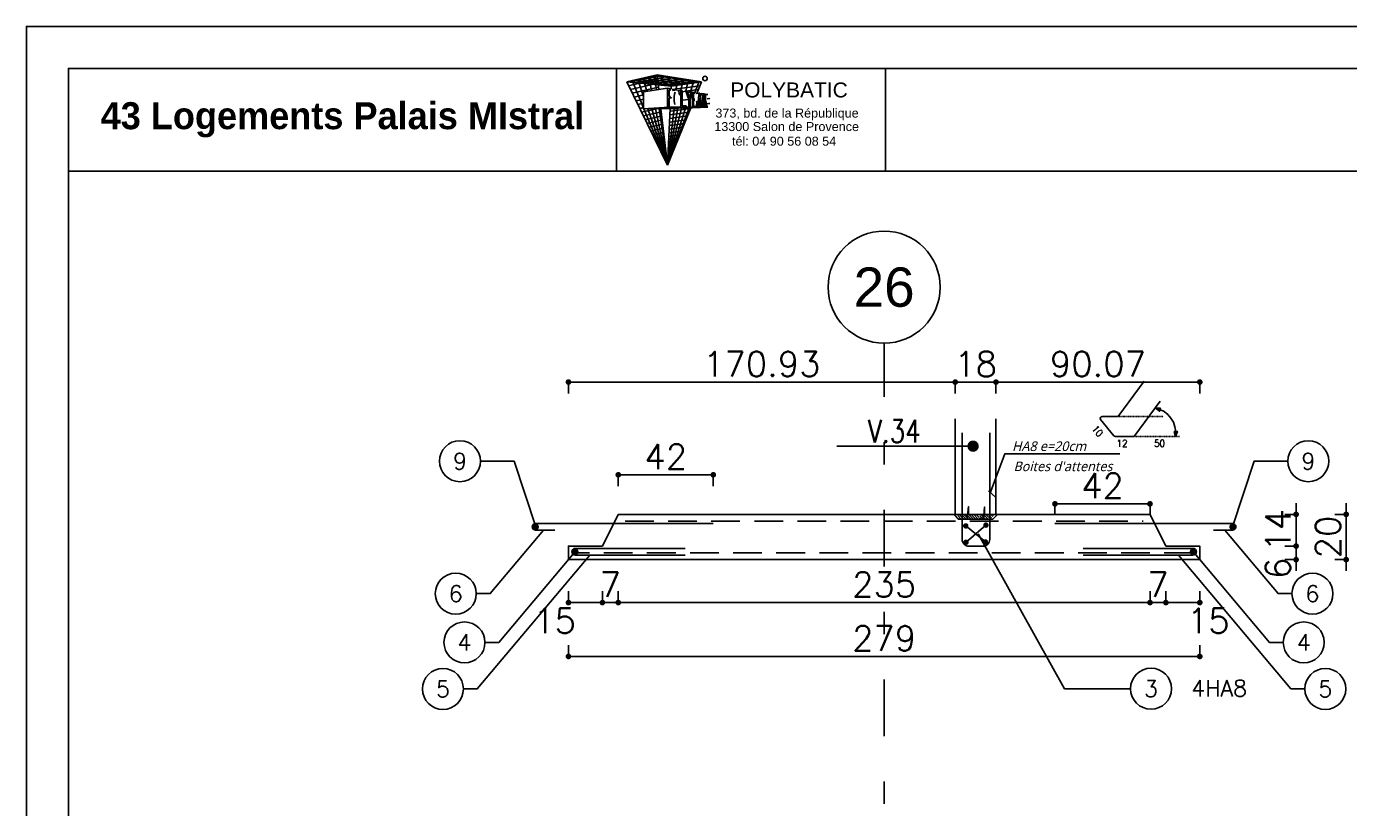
# Model space of a CAD drawing. Header units: millimetres. Extents: x -21776 to 63757, y -7870 to 8483.
# Drawn here: x 44990 to 45574, y -4867 to -4522 of the extents above; entities that cross this region are included whole.
import ezdxf
from ezdxf.enums import TextEntityAlignment as Align

# ---------------------------------------------------------------- set-up
doc = ezdxf.new("R2010")
doc.units = ezdxf.units.MM
doc.header["$PDMODE"] = 34
for name, pattern in [('CACHEX2', [19.05, 12.7, -6.35]), ('CONTINUE', [0]), ('GrFeatureAxis', [0.85, 0.25, -0.2, 0.1, -0.2, 0.1]), ('HIDDEN2', [0.1875, 0.125, -0.0625])]:
    doc.linetypes.add(name, pattern=pattern)
for name, color, linetype in [('COTATION', 1, 'Continuous'), ('GO-CARTOUCHE', 7, 'Continuous'), ('GO-COTATION', 1, 'Continuous'), ('GO-FER-HA', 140, 'Continuous'), ('GO-TEXTE', 9, 'Continuous'), ('GO-TEXTE-ACIER', 3, 'Continuous'), ('GO-TEXTE-FER', 3, 'Continuous'), ('Grid', 7, 'Continuous'), ('K_FOT_M_Building_V.46', 7, 'Continuous'), ('préfa v', 2, 'Continuous'), ('STR_TS_TXT', 7, 'Continuous'), ('STR_VOI-POT', 6, 'Continuous'), ('TEXTE-ACIER', 3, 'Continuous')]:
    doc.layers.add(name, color=color, linetype=linetype)
doc.styles.add('GrGrid', font='ARIAL.TTF', dxfattribs={"height": 0.17})
doc.styles.add('Lucida', font='')
doc.styles.get("Standard").update_dxf_attribs({"font": 'romans.shx'})
doc.styles.add('TEXTE', font='romans.shx')
doc.styles.add('TEXTE TS', font='romans.shx', dxfattribs={"width": 0.7, "oblique": 15})
doc.styles.add('TEXTEBA', font='ARIAL.TTF')
doc.styles.get('Lucida').set_extended_font_data('Lucida Sans', italic=True)
doc.dimstyles.new('COUPE-20', dxfattribs={"dimscale": 0.5, "dimtxt": 22, "dimasz": 5, "dimexe": 0.05, "dimexo": 0, "dimgap": 5, "dimtad": 1, "dimdsep": 46, "dimtxsty": 'Standard', "dimblk1": 'DOT', "dimblk2": 'DOT', "dimsah": 1, "dimcen": 0, "dimdle": 150, "dimclrd": 1, "dimclre": 1, "dimclrt": 7, "dimadec": 0, "dimazin": 0, "dimtfac": 1, "dimtix": 1, "dimtmove": 2, "dimatfit": 3, "dimldrblk": 'DOT', "dimfxl": 0, "dimtvp": 1, "dimtolj": 1, "dimtzin": 0, "dimarcsym": 0})

# ---------------------------------------------------------------- blocks, each defined once
blk = doc.blocks.new('_DOT')
at = {"color": 0, "linetype": 'ByBlock'}
blk.add_line((-0.5, 0), (-1, 0), dxfattribs=at)
at = {"color": 0, "linetype": 'ByBlock', "const_width": 0.5}
blk.add_lwpolyline([(-0.25, 0, 1), (0.25, 0, 1)], format="xyb", close=True, dxfattribs=at)
blk = doc.blocks.new('*D2037')
at = {"layer": 'DEFPOINTS', "color": 0}
for p in [(45508.18, -4751.26), (45550.74, -4751.26), (45508.18, -4757.26)]:
    blk.add_point(p, dxfattribs=at)
at = {"layer": 'préfa v', "color": 1, "lineweight": -2}
for p, q in [((45550.74, -4748.76), (45550.74, -4746.26)), ((45545.74, -4751.26), (45550.76, -4751.26)), ((45550.74, -4757.26), (45550.74, -4751.26)), ((45545.74, -4757.26), (45550.76, -4757.26)), ((45550.74, -4759.76), (45550.74, -4762.26))]:
    blk.add_line(p, q, dxfattribs=at)
at = {"layer": 'préfa v', "color": 1, "lineweight": -2, "xscale": 2.5, "yscale": 2.5, "zscale": 2.5}
for p, rotation in [((45550.74, -4751.26), 270), ((45550.74, -4757.26), 90)]:
    blk.add_blockref('_DOT', p, dxfattribs=dict(at, rotation=rotation))
at = {"layer": 'préfa v', "color": 7, "insert": (45542.74, -4761.11), "char_height": 11, "attachment_point": 5, "rotation": 90}
blk.add_mtext('\\A1;6', dxfattribs=at)
blk = doc.blocks.new('*D2038')
at = {"layer": 'DEFPOINTS', "color": 0}
for p in [(45486.18, -4737.26), (45550.74, -4737.26), (45508.18, -4751.26)]:
    blk.add_point(p, dxfattribs=at)
at = {"layer": 'préfa v', "color": 1, "lineweight": -2}
for p, q in [((45550.74, -4734.76), (45550.74, -4732.26)), ((45545.74, -4737.26), (45550.76, -4737.26)), ((45550.74, -4751.26), (45550.74, -4737.26)), ((45545.74, -4751.26), (45550.76, -4751.26)), ((45550.74, -4753.76), (45550.74, -4756.26))]:
    blk.add_line(p, q, dxfattribs=at)
at = {"layer": 'préfa v', "color": 1, "lineweight": -2, "xscale": 2.5, "yscale": 2.5, "zscale": 2.5}
for p, rotation in [((45550.74, -4737.26), 270), ((45550.74, -4751.26), 90)]:
    blk.add_blockref('_DOT', p, dxfattribs=dict(at, rotation=rotation))
at = {"layer": 'préfa v', "color": 7, "insert": (45542.74, -4744.26), "char_height": 11, "attachment_point": 5, "rotation": 90}
blk.add_mtext('\\A1;14', dxfattribs=at)
blk = doc.blocks.new('*D2039')
at = {"layer": 'DEFPOINTS', "color": 0}
for p in [(45493.18, -4751.26), (45508.18, -4757.26), (45493.18, -4776.24)]:
    blk.add_point(p, dxfattribs=at)
at = {"layer": 'préfa v', "color": 1, "lineweight": -2}
for p, q in [((45493.18, -4771.24), (45493.18, -4776.27)), ((45508.18, -4771.24), (45508.18, -4776.27)), ((45505.68, -4776.24), (45495.68, -4776.24))]:
    blk.add_line(p, q, dxfattribs=at)
at = {"layer": 'préfa v', "color": 1, "lineweight": -2, "xscale": 2.5, "yscale": 2.5, "zscale": 2.5, "rotation": 180}
blk.add_blockref('_DOT', (45493.18, -4776.24), dxfattribs=at)
at = {"layer": 'préfa v', "color": 1, "lineweight": -2, "xscale": 2.5, "yscale": 2.5, "zscale": 2.5}
blk.add_blockref('_DOT', (45508.18, -4776.24), dxfattribs=at)
at = {"layer": 'préfa v', "color": 7, "insert": (45511.95, -4784.24), "char_height": 11, "attachment_point": 5}
blk.add_mtext('\\A1;15', dxfattribs=at)
blk = doc.blocks.new('*D2040')
at = {"layer": 'DEFPOINTS', "color": 0}
for p in [(45486.18, -4737.26), (45493.18, -4751.26), (45486.18, -4776.24)]:
    blk.add_point(p, dxfattribs=at)
at = {"layer": 'préfa v', "color": 1, "lineweight": -2}
for p, q in [((45486.18, -4771.24), (45486.18, -4776.27)), ((45493.18, -4771.24), (45493.18, -4776.27)), ((45483.68, -4776.24), (45481.18, -4776.24)), ((45493.18, -4776.24), (45486.18, -4776.24)), ((45495.68, -4776.24), (45498.18, -4776.24))]:
    blk.add_line(p, q, dxfattribs=at)
at = {"layer": 'préfa v', "color": 1, "lineweight": -2, "xscale": 2.5, "yscale": 2.5, "zscale": 2.5}
blk.add_blockref('_DOT', (45486.18, -4776.24), dxfattribs=at)
at = {"layer": 'préfa v', "color": 1, "lineweight": -2, "xscale": 2.5, "yscale": 2.5, "zscale": 2.5, "rotation": 180}
blk.add_blockref('_DOT', (45493.18, -4776.24), dxfattribs=at)
at = {"layer": 'préfa v', "color": 7, "insert": (45489.68, -4768.24), "char_height": 11, "attachment_point": 5}
blk.add_mtext('\\A1;7', dxfattribs=at)
blk = doc.blocks.new('*D2041')
at = {"layer": 'DEFPOINTS', "color": 0}
for p in [(45251.18, -4737.26), (45486.18, -4737.26), (45251.18, -4776.24)]:
    blk.add_point(p, dxfattribs=at)
at = {"layer": 'préfa v', "color": 1, "lineweight": -2}
for p, q in [((45251.18, -4771.24), (45251.18, -4776.27)), ((45486.18, -4771.24), (45486.18, -4776.27)), ((45483.68, -4776.24), (45253.68, -4776.24))]:
    blk.add_line(p, q, dxfattribs=at)
at = {"layer": 'préfa v', "color": 1, "lineweight": -2, "xscale": 2.5, "yscale": 2.5, "zscale": 2.5, "rotation": 180}
blk.add_blockref('_DOT', (45251.18, -4776.24), dxfattribs=at)
at = {"layer": 'préfa v', "color": 1, "lineweight": -2, "xscale": 2.5, "yscale": 2.5, "zscale": 2.5}
blk.add_blockref('_DOT', (45486.18, -4776.24), dxfattribs=at)
at = {"layer": 'préfa v', "color": 7, "insert": (45368.68, -4768.24), "char_height": 11, "attachment_point": 5}
blk.add_mtext('\\A1;235', dxfattribs=at)
blk = doc.blocks.new('*D2042')
at = {"layer": 'DEFPOINTS', "color": 0}
for p in [(45251.18, -4737.26), (45244.18, -4751.26), (45244.18, -4776.24)]:
    blk.add_point(p, dxfattribs=at)
at = {"layer": 'préfa v', "color": 1, "lineweight": -2}
for p, q in [((45244.18, -4771.24), (45244.18, -4776.27)), ((45251.18, -4771.24), (45251.18, -4776.27)), ((45241.68, -4776.24), (45239.18, -4776.24)), ((45251.18, -4776.24), (45244.18, -4776.24)), ((45253.68, -4776.24), (45256.18, -4776.24))]:
    blk.add_line(p, q, dxfattribs=at)
at = {"layer": 'préfa v', "color": 1, "lineweight": -2, "xscale": 2.5, "yscale": 2.5, "zscale": 2.5}
blk.add_blockref('_DOT', (45244.18, -4776.24), dxfattribs=at)
at = {"layer": 'préfa v', "color": 1, "lineweight": -2, "xscale": 2.5, "yscale": 2.5, "zscale": 2.5, "rotation": 180}
blk.add_blockref('_DOT', (45251.18, -4776.24), dxfattribs=at)
at = {"layer": 'préfa v', "color": 7, "insert": (45247.68, -4768.24), "char_height": 11, "attachment_point": 5}
blk.add_mtext('\\A1;7', dxfattribs=at)
blk = doc.blocks.new('*D2043')
at = {"layer": 'DEFPOINTS', "color": 0}
for p in [(45229.18, -4751.26), (45244.18, -4751.26), (45229.18, -4776.24)]:
    blk.add_point(p, dxfattribs=at)
at = {"layer": 'préfa v', "color": 1, "lineweight": -2}
for p, q in [((45229.18, -4771.24), (45229.18, -4776.27)), ((45244.18, -4771.24), (45244.18, -4776.27)), ((45241.68, -4776.24), (45231.68, -4776.24))]:
    blk.add_line(p, q, dxfattribs=at)
at = {"layer": 'préfa v', "color": 1, "lineweight": -2, "xscale": 2.5, "yscale": 2.5, "zscale": 2.5, "rotation": 180}
blk.add_blockref('_DOT', (45229.18, -4776.24), dxfattribs=at)
at = {"layer": 'préfa v', "color": 1, "lineweight": -2, "xscale": 2.5, "yscale": 2.5, "zscale": 2.5}
blk.add_blockref('_DOT', (45244.18, -4776.24), dxfattribs=at)
at = {"layer": 'préfa v', "color": 7, "insert": (45223.06, -4784.24), "char_height": 11, "attachment_point": 5}
blk.add_mtext('\\A1;15', dxfattribs=at)
blk = doc.blocks.new('*D2044')
at = {"layer": 'DEFPOINTS', "color": 0}
for p in [(45229.18, -4757.26), (45508.18, -4757.26), (45508.18, -4800.06)]:
    blk.add_point(p, dxfattribs=at)
at = {"layer": 'préfa v', "color": 1, "lineweight": -2}
for p, q in [((45229.18, -4795.06), (45229.18, -4800.08)), ((45231.68, -4800.06), (45505.68, -4800.06)), ((45508.18, -4795.06), (45508.18, -4800.08))]:
    blk.add_line(p, q, dxfattribs=at)
at = {"layer": 'préfa v', "color": 1, "lineweight": -2, "xscale": 2.5, "yscale": 2.5, "zscale": 2.5, "rotation": 180}
blk.add_blockref('_DOT', (45229.18, -4800.06), dxfattribs=at)
at = {"layer": 'préfa v', "color": 1, "lineweight": -2, "xscale": 2.5, "yscale": 2.5, "zscale": 2.5}
blk.add_blockref('_DOT', (45508.18, -4800.06), dxfattribs=at)
at = {"layer": 'préfa v', "color": 7, "insert": (45368.68, -4792.06), "char_height": 11, "attachment_point": 5}
blk.add_mtext('\\A1;279', dxfattribs=at)
blk = doc.blocks.new('*D2053')
at = {"layer": 'DEFPOINTS', "color": 0}
for p in [(45486.18, -4737.26), (45572.87, -4737.26), (45508.18, -4757.26)]:
    blk.add_point(p, dxfattribs=at)
at = {"layer": 'STR_VOI-POT', "color": 1, "lineweight": -2}
for p, q in [((45572.87, -4734.76), (45572.87, -4732.26)), ((45567.87, -4737.26), (45572.9, -4737.26)), ((45572.87, -4757.26), (45572.87, -4737.26)), ((45567.87, -4757.26), (45572.9, -4757.26)), ((45572.87, -4759.76), (45572.87, -4762.26))]:
    blk.add_line(p, q, dxfattribs=at)
at = {"layer": 'STR_VOI-POT', "color": 1, "lineweight": -2, "xscale": 2.5, "yscale": 2.5, "zscale": 2.5}
for p, rotation in [((45572.87, -4737.26), 270), ((45572.87, -4757.26), 90)]:
    blk.add_blockref('_DOT', p, dxfattribs=dict(at, rotation=rotation))
at = {"layer": 'STR_VOI-POT', "color": 7, "insert": (45564.87, -4747.26), "char_height": 11, "attachment_point": 5, "rotation": 90}
blk.add_mtext('\\A1;20', dxfattribs=at)
blk = doc.blocks.new('staboxdetail')
at = {"layer": 'GO-TEXTE-FER'}
blk.add_lwpolyline([(-8.57, 15.58), (-19.76, 0.33, -0.238859), (-20.41, 0), (-27.16, 0, 0.630281), (-27.79, -1.3), (-21.96, -8.52, 0.226783), (-21.34, -8.82), (-13.3, -8.82, 0.238859), (-12.65, -8.49), (-1.46, 6.77)], format="xyb", dxfattribs=at)
at = {"layer": 'GO-TEXTE-FER', "color": 1, "flags": 128}
for points in [[(-3.64, 3.75), (-1.35, 3.64), (-1.75, 2.31), (-3.64, 3.75)], [(5.34, -8.85), (4.78, -6.62), (6.18, -6.63), (5.34, -8.85)]]:
    blk.add_lwpolyline(points, dxfattribs=at)
at = {"layer": 'GO-TEXTE-FER', "color": 1}
blk.add_arc((-6, -7.43), 11.43, 352.85098, 78.09196, dxfattribs=at)
at = {"layer": 'TEXTE-ACIER', "color": 1, "linetype": 'HIDDEN2', "ltscale": 0.025}
for p, q in [((-20, 0), (0, 0)), ((-12.89, -8.82), (7.11, -8.82))]:
    blk.add_line(p, q, dxfattribs=at)
at = {"layer": 'GO-TEXTE-FER', "color": 1, "style": 'TEXTE', "width": 0.9}
blk.add_text('10', height=3.15, rotation=309.81851, dxfattribs=at).set_placement((-31.88, -5.6))
for s, p in [('12', (-20.75, -13.49)), ('50', (-4.19, -13.49))]:
    blk.add_text(s, height=3.15, dxfattribs=at).set_placement(p)
blk = doc.blocks.new('*D2056')
at = {"layer": 'DEFPOINTS', "color": 0}
for p in [(45486.18, -4732.6), (45444.18, -4741.26), (45486.18, -4737.26)]:
    blk.add_point(p, dxfattribs=at)
at = {"layer": 'STR_VOI-POT', "color": 1, "lineweight": -2}
for p, q in [((45444.18, -4737.6), (45444.18, -4732.57)), ((45446.68, -4732.6), (45483.68, -4732.6)), ((45486.18, -4737.26), (45486.18, -4732.57))]:
    blk.add_line(p, q, dxfattribs=at)
at = {"layer": 'STR_VOI-POT', "color": 1, "lineweight": -2, "xscale": 2.5, "yscale": 2.5, "zscale": 2.5, "rotation": 180}
blk.add_blockref('_DOT', (45444.18, -4732.6), dxfattribs=at)
at = {"layer": 'STR_VOI-POT', "color": 1, "lineweight": -2, "xscale": 2.5, "yscale": 2.5, "zscale": 2.5}
blk.add_blockref('_DOT', (45486.18, -4732.6), dxfattribs=at)
at = {"layer": 'STR_VOI-POT', "color": 7, "insert": (45465.18, -4724.6), "char_height": 11, "attachment_point": 5}
blk.add_mtext('\\A1;42', dxfattribs=at)
blk = doc.blocks.new('stab')
at = {"layer": 'GO-FER-HA'}
h = blk.add_hatch(dxfattribs=at)
h.set_pattern_fill('ANSI31', color=9, scale=6.075, angle=-540, style=0)
h.set_pattern_definition([(315, (-54992.6584, 395894.73794), (-0.536959212, -0.536959212), [])])
h.paths.add_polyline_path([(8.55, 0), (6.53, -2.03), (4.9, -2.03), (4.9, 0)])
h.paths.add_polyline_path([(4.9, 0), (4.9, -2.03), (1.75, -2.03), (1.95, 0)])
h.paths.add_polyline_path([(1.41, 0), (1.73, -2.03), (-8.03, -2.03), (-7.82, 0)])
h.paths.add_polyline_path([(-8.11, -1.56), (-9.67, 0), (-8.25, 0)])
at = {"layer": 'COTATION'}
for p, q in [((4.33, -12.16), (-4.35, -5.08)), ((4.55, -4.74), (-4.24, -12.3))]:
    blk.add_line(p, q, dxfattribs=at)
at = {"layer": 'GO-FER-HA', "color": 1}
blk.add_lwpolyline([(-5.93, 36.01), (-5.93, 0.57), (-5.93, -11.07, 0.414214), (-2.89, -14.1), (3.18, -14.1, 0.414214), (6.22, -11.07), (6.22, 36.01)], format="xyb", dxfattribs=at)
blk.add_lwpolyline([(-7.65, -2.03), (-9.67, 0), (9.67, 0), (7.65, -2.03)], close=True, dxfattribs=at)
blk.add_lwpolyline([(-3.88, 0), (-3.68, -2.22), (-3.09, 3.47), (-3.09, 0), (3.09, 0), (3.42, -2.09), (3.94, 3.21), (3.94, 0)], dxfattribs=at)
at = {"layer": 'GO-FER-HA', "color": 6, "linetype": 'Continuous', "const_width": 1.2}
for points in [[(-3.75, -5.08, -1), (-4.95, -5.08, -1)], [(5.15, -4.74, -1), (3.95, -4.74, -1)], [(-3.64, -12.3, -1), (-4.84, -12.3, -1)], [(4.93, -12.16, -1), (3.73, -12.16, -1)]]:
    blk.add_lwpolyline(points, format="xyb", close=True, dxfattribs=at)
blk = doc.blocks.new('*D2063')
at = {"layer": 'DEFPOINTS', "color": 0}
for p in [(45293.18, -4719.74), (45251.18, -4737.26), (45293.18, -4741.26)]:
    blk.add_point(p, dxfattribs=at)
at = {"layer": 'préfa v', "color": 1, "lineweight": -2}
for p, q in [((45251.18, -4724.74), (45251.18, -4719.71)), ((45253.68, -4719.74), (45290.68, -4719.74)), ((45293.18, -4724.74), (45293.18, -4719.71))]:
    blk.add_line(p, q, dxfattribs=at)
at = {"layer": 'préfa v', "color": 1, "lineweight": -2, "xscale": 2.5, "yscale": 2.5, "zscale": 2.5, "rotation": 180}
blk.add_blockref('_DOT', (45251.18, -4719.74), dxfattribs=at)
at = {"layer": 'préfa v', "color": 1, "lineweight": -2, "xscale": 2.5, "yscale": 2.5, "zscale": 2.5}
blk.add_blockref('_DOT', (45293.18, -4719.74), dxfattribs=at)
at = {"layer": 'préfa v', "color": 7, "insert": (45272.18, -4711.74), "char_height": 11, "attachment_point": 5}
blk.add_mtext('\\A1;42', dxfattribs=at)
blk = doc.blocks.new('*D2064')
at = {"layer": 'DEFPOINTS', "color": 0}
for p in [(45418.11, -4678.76), (45400.11, -4695.04), (45418.11, -4695.04)]:
    blk.add_point(p, dxfattribs=at)
at = {"layer": 'préfa v', "color": 1, "lineweight": -2}
for p, q in [((45397.61, -4678.76), (45395.11, -4678.76)), ((45400.11, -4683.76), (45400.11, -4678.74)), ((45400.11, -4678.76), (45418.11, -4678.76)), ((45418.11, -4683.76), (45418.11, -4678.74)), ((45420.61, -4678.76), (45423.11, -4678.76))]:
    blk.add_line(p, q, dxfattribs=at)
at = {"layer": 'préfa v', "color": 1, "lineweight": -2, "xscale": 2.5, "yscale": 2.5, "zscale": 2.5}
blk.add_blockref('_DOT', (45400.11, -4678.76), dxfattribs=at)
at = {"layer": 'préfa v', "color": 1, "lineweight": -2, "xscale": 2.5, "yscale": 2.5, "zscale": 2.5, "rotation": 180}
blk.add_blockref('_DOT', (45418.11, -4678.76), dxfattribs=at)
at = {"layer": 'préfa v', "color": 7, "insert": (45409.11, -4670.76), "char_height": 11, "attachment_point": 5}
blk.add_mtext('\\A1;18', dxfattribs=at)
blk = doc.blocks.new('*D2065')
at = {"layer": 'DEFPOINTS', "color": 0}
for p in [(45400.11, -4678.76), (45400.11, -4695.04), (45229.18, -4751.26)]:
    blk.add_point(p, dxfattribs=at)
at = {"layer": 'K_FOT_M_Building_V.46', "color": 1, "lineweight": -2}
for p, q in [((45229.18, -4683.76), (45229.18, -4678.74)), ((45231.68, -4678.76), (45397.61, -4678.76)), ((45400.11, -4683.76), (45400.11, -4678.74))]:
    blk.add_line(p, q, dxfattribs=at)
at = {"layer": 'K_FOT_M_Building_V.46', "color": 1, "lineweight": -2, "xscale": 2.5, "yscale": 2.5, "zscale": 2.5, "rotation": 180}
blk.add_blockref('_DOT', (45229.18, -4678.76), dxfattribs=at)
at = {"layer": 'K_FOT_M_Building_V.46', "color": 1, "lineweight": -2, "xscale": 2.5, "yscale": 2.5, "zscale": 2.5}
blk.add_blockref('_DOT', (45400.11, -4678.76), dxfattribs=at)
at = {"layer": 'K_FOT_M_Building_V.46', "color": 7, "insert": (45314.64, -4670.76), "char_height": 11, "attachment_point": 5}
blk.add_mtext('\\A1;170.93', dxfattribs=at)
blk = doc.blocks.new('*D2066')
at = {"layer": 'DEFPOINTS', "color": 0}
for p in [(45508.18, -4678.76), (45418.11, -4695.04), (45508.18, -4751.26)]:
    blk.add_point(p, dxfattribs=at)
at = {"layer": 'K_FOT_M_Building_V.46', "color": 1, "lineweight": -2}
for p, q in [((45418.11, -4683.76), (45418.11, -4678.74)), ((45420.61, -4678.76), (45505.68, -4678.76)), ((45508.18, -4683.76), (45508.18, -4678.74))]:
    blk.add_line(p, q, dxfattribs=at)
at = {"layer": 'K_FOT_M_Building_V.46', "color": 1, "lineweight": -2, "xscale": 2.5, "yscale": 2.5, "zscale": 2.5, "rotation": 180}
blk.add_blockref('_DOT', (45418.11, -4678.76), dxfattribs=at)
at = {"layer": 'K_FOT_M_Building_V.46', "color": 1, "lineweight": -2, "xscale": 2.5, "yscale": 2.5, "zscale": 2.5}
blk.add_blockref('_DOT', (45508.18, -4678.76), dxfattribs=at)
at = {"layer": 'K_FOT_M_Building_V.46', "color": 7, "insert": (45463.14, -4670.76), "char_height": 11, "attachment_point": 5}
blk.add_mtext('\\A1;90.07', dxfattribs=at)

msp = doc.modelspace()

# ---------------------------------------------------------------- linework, layer by layer
at = {"layer": 'COTATION', "const_width": 2.5}
msp.add_lwpolyline([(45406.74782, -4707.09822, 1), (45409.24782, -4707.09822, 1)], format="xyb", close=True, dxfattribs=at)
at = {"layer": 'COTATION'}
for points in [[(45347.84208, -4707.09822), (45407.99782, -4707.09822)], [(45188.43412, -4772.2945), (45194.57622, -4772.2945), (45218.12583, -4744.26035)], [(45477.56513, -4814.30872), (45448.45628, -4814.30872), (45410.26621, -4745.78316)], [(45548.91945, -4772.2945), (45542.77735, -4772.2945), (45519.22774, -4744.26035)], [(45192.27494, -4793.84992), (45198.41704, -4793.84992), (45232.43438, -4753.35469)], [(45545.07863, -4793.84992), (45538.93653, -4793.84992), (45504.9192, -4753.35469)], [(45182.74672, -4814.42617), (45188.88882, -4814.42617), (45238.59006, -4755.26035)], [(45554.60685, -4814.42617), (45548.46475, -4814.42617), (45498.76351, -4755.26035)]]:
    msp.add_lwpolyline(points, dxfattribs=at)
at = {"layer": 'GO-CARTOUCHE', "color": 9, "linetype": 'CONTINUE'}
for p, q in [((45254.92254, -4546.06632), (45268.31571, -4542.95163)), ((45256.43195, -4546.21007), (45269.82488, -4543.19118)), ((45268.00906, -4549.59463), (45267.05748, -4543.24425)), ((45267.05748, -4543.24425), (45286.71772, -4546.23663)), ((45269.0758, -4549.43776), (45268.31571, -4542.95163)), ((45268.31571, -4542.95163), (45287.93825, -4546.06632)), ((45254.92254, -4546.06632), (45274.54509, -4547.93514)), ((45254.92254, -4546.06632), (45272.98774, -4582.81966)), ((45255.74362, -4547.73678), (45268.52808, -4544.76382)), ((45256.56469, -4549.40723), (45268.74044, -4546.576)), ((45262.3978, -4557.54868), (45257.34953, -4545.50191)), ((45257.34953, -4545.50191), (45276.97962, -4547.59543)), ((45257.38576, -4551.07769), (45268.95281, -4548.38819)), ((45259.45075, -4546.49758), (45272.84323, -4543.67029)), ((45262.3978, -4552.45382), (45259.77652, -4544.93749)), ((45259.77652, -4544.93749), (45279.41414, -4547.25573)), ((45262.2035, -4544.37308), (45281.84867, -4546.91603)), ((45263.84011, -4550.20771), (45262.2035, -4544.37308)), ((45272.98774, -4548.86247), (45262.3978, -4550.41982)), ((45262.46955, -4546.78508), (45275.86157, -4544.14939)), ((45265.93534, -4549.89959), (45264.63049, -4543.80866)), ((45264.63049, -4543.80866), (45284.2832, -4546.57633)), ((45265.48835, -4547.07259), (45278.87992, -4544.62849)), ((45268.50715, -4547.36009), (45281.89827, -4545.10759)), ((45271.52596, -4547.6476), (45284.91661, -4545.5867)), ((45274.73097, -4549.13501), (45272.98774, -4548.86247)), ((45272.98774, -4548.86247), (45272.98774, -4557.87744)), ((45273.03536, -4547.79135), (45286.42579, -4545.82625)), ((45274.54509, -4547.93514), (45274.49318, -4549.09783)), ((45287.93825, -4546.06632), (45274.54509, -4547.93514)), ((45274.97972, -4549.45027), (45287.25873, -4547.73681)), ((45276.97962, -4547.59543), (45276.7568, -4549.56159)), ((45279.41414, -4547.25573), (45278.87361, -4549.78268)), ((45281.84867, -4546.91603), (45281.05695, -4550.12402)), ((45284.2832, -4546.57633), (45283.05548, -4550.51568)), ((45286.71772, -4546.23663), (45285.02586, -4550.74453)), ((45285.85252, -4551.19376), (45287.93825, -4546.06632)), ((45258.20683, -4552.74815), (45262.3978, -4551.77376)), ((45259.0279, -4554.4186), (45262.3978, -4553.63518)), ((45262.3978, -4550.41982), (45262.3978, -4557.89507)), ((45273.61068, -4552.49082), (45273.61068, -4549.59037)), ((45274.40288, -4549.71422), (45273.61068, -4549.59037)), ((45273.61068, -4552.49082), (45274.23785, -4552.53948)), ((45274.46257, -4553.18173), (45273.61068, -4553.11563)), ((45273.61068, -4553.11563), (45273.61068, -4557.27213)), ((45274.77663, -4552.87272), (45274.46257, -4553.18173)), ((45275.17899, -4549.79362), (45277.14534, -4549.50762)), ((45275.89457, -4552.46537), (45275.85609, -4553.31857)), ((45275.85609, -4553.31857), (45275.91568, -4554.61005)), ((45276.03305, -4551.41547), (45275.89457, -4552.46537)), ((45275.91568, -4554.61005), (45276.20349, -4556.07624)), ((45276.26028, -4550.57838), (45276.03305, -4551.41547)), ((45277.8995, -4550.28162), (45277.53698, -4549.69815)), ((45278.84336, -4549.77795), (45277.69178, -4549.9473)), ((45278.14389, -4550.98011), (45277.8995, -4550.28162)), ((45278.33131, -4551.98885), (45278.14389, -4550.98011)), ((45278.84336, -4557.27213), (45278.84336, -4549.7711)), ((45279.4663, -4549.87534), (45278.84336, -4549.77795)), ((45279.4663, -4556.6492), (45279.4663, -4549.87534)), ((45279.4663, -4550.39212), (45281.02732, -4550.17735)), ((45279.4663, -4550.39212), (45279.46679, -4556.6492)), ((45279.46679, -4554.11475), (45282.29691, -4553.86628)), ((45281.00624, -4550.1161), (45282.29691, -4553.86628)), ((45281.56325, -4550.20318), (45281.00624, -4550.1161)), ((45281.02732, -4550.17735), (45282.29691, -4553.86628)), ((45281.2392, -4550.15252), (45286.57921, -4549.40729)), ((45281.56325, -4550.20318), (45282.59128, -4553.19023)), ((45283.31652, -4550.47729), (45281.73751, -4550.7095)), ((45282.29691, -4557.27213), (45282.29691, -4553.86628)), ((45283.31652, -4550.47729), (45282.59128, -4553.19023)), ((45283.81168, -4550.5547), (45282.91985, -4553.8908)), ((45282.91985, -4557.2645), (45282.92317, -4553.8784)), ((45282.91985, -4557.27213), (45282.91985, -4553.8908)), ((45282.92317, -4553.8784), (45283.79334, -4550.62331)), ((45283.81168, -4550.5547), (45283.31652, -4550.47729)), ((45283.79334, -4550.62331), (45283.97885, -4550.59553)), ((45283.97885, -4550.58084), (45283.79756, -4550.6075)), ((45283.97885, -4557.27213), (45283.97885, -4550.58084)), ((45285.18533, -4550.76946), (45283.97885, -4550.58084)), ((45285.11797, -4551.20028), (45284.4149, -4551.09036)), ((45284.4149, -4553.71445), (45284.4149, -4551.09036)), ((45284.4149, -4553.71445), (45284.98311, -4553.75853)), ((45284.4149, -4554.15182), (45284.94938, -4554.19328)), ((45284.4149, -4556.83608), (45284.4149, -4554.15182)), ((45285.59909, -4551.11973), (45285.89969, -4551.07778)), ((45286.90721, -4551.03866), (45285.6508, -4551.22343)), ((45285.67631, -4554.53315), (45285.75609, -4554.78554)), ((45285.75609, -4554.78554), (45285.83478, -4555.26651)), ((45286.45837, -4554.77865), (45286.43213, -4554.99731)), ((45286.47563, -4554.63487), (45286.45837, -4554.77865)), ((45286.48965, -4554.51805), (45286.47563, -4554.63487)), ((45286.52209, -4554.24772), (45286.48965, -4554.51805)), ((45286.58931, -4553.68759), (45286.52209, -4554.24772)), ((45286.66296, -4553.07391), (45286.58931, -4553.68759)), ((45286.90721, -4551.03866), (45286.66296, -4553.07391)), ((45286.89718, -4554.78177), (45287.06056, -4553.42042)), ((45286.89718, -4554.78177), (45287.22832, -4554.80746)), ((45287.21759, -4551.08719), (45286.90721, -4551.03866)), ((45287.06056, -4553.42042), (45287.22832, -4554.80746)), ((45287.21759, -4551.08719), (45287.96493, -4557.2662)), ((45287.24456, -4551.31018), (45287.96565, -4551.20414)), ((45287.29474, -4551.72505), (45287.96565, -4551.64549)), ((45287.30621, -4551.81992), (45288.37056, -4551.7088)), ((45287.96565, -4551.20414), (45287.96565, -4551.64549)), ((45289.21153, -4551.39892), (45287.96565, -4551.20414)), ((45287.96565, -4551.64549), (45288.37056, -4551.7088)), ((45288.37056, -4557.2662), (45288.37056, -4551.7088)), ((45288.80662, -4551.77697), (45289.21153, -4551.84027)), ((45288.80662, -4557.2662), (45288.80662, -4551.77697)), ((45288.80662, -4551.8757), (45289.21153, -4551.84027)), ((45289.21153, -4551.84027), (45289.21153, -4551.39892)), ((45289.36989, -4551.42368), (45289.21153, -4551.47452)), ((45289.36989, -4551.42368), (45289.36989, -4557.26789)), ((45289.80595, -4551.49185), (45289.36989, -4551.42368)), ((45289.80595, -4551.49185), (45289.80595, -4557.27213)), ((45289.80595, -4551.69655), (45290.79377, -4551.60465)), ((45289.94778, -4554.47383), (45289.97246, -4555.0936)), ((45291.16385, -4553.43977), (45290.42929, -4553.5081)), ((45291.61013, -4553.50954), (45291.16385, -4553.43977)), ((45259.84897, -4556.08906), (45262.3978, -4555.49657)), ((45260.67004, -4557.75951), (45262.3978, -4557.35793)), ((45261.49112, -4559.42997), (45268.09567, -4557.89507)), ((45262.31219, -4561.10042), (45270.227, -4559.26129)), ((45262.3978, -4557.89507), (45273.61068, -4557.27213)), ((45273.49259, -4557.8766), (45262.3978, -4557.89507)), ((45272.98774, -4582.81966), (45262.54296, -4557.89507)), ((45272.98774, -4582.81966), (45264.29541, -4557.89507)), ((45272.98774, -4582.81966), (45265.99641, -4557.89507)), ((45272.98774, -4582.81966), (45267.6482, -4557.89507)), ((45272.98774, -4582.81966), (45269.25286, -4557.89507)), ((45272.98774, -4582.81966), (45270.06689, -4557.89507)), ((45272.98774, -4582.81966), (45283.2719, -4557.53777)), ((45282.46578, -4557.56578), (45272.98774, -4582.81966)), ((45280.84067, -4557.62224), (45272.98774, -4582.81966)), ((45279.19227, -4557.67951), (45272.98774, -4582.81966)), ((45277.52007, -4557.73761), (45272.98774, -4582.81966)), ((45275.82355, -4557.79655), (45272.98774, -4582.81966)), ((45274.10218, -4557.85635), (45272.98774, -4582.81966)), ((45273.49259, -4557.8766), (45276.62444, -4557.762)), ((45273.61068, -4557.27213), (45281.11699, -4557.27213)), ((45273.97878, -4560.62047), (45282.5021, -4559.43021)), ((45274.04957, -4559.0348), (45283.18162, -4557.75972)), ((45276.62444, -4557.762), (45277.18529, -4557.74148)), ((45277.22831, -4557.7399), (45283.97291, -4557.49311)), ((45278.84011, -4557.27305), (45283.98706, -4557.27213)), ((45279.4663, -4556.6492), (45281.11699, -4556.6492)), ((45279.46679, -4556.6492), (45281.11699, -4556.65427)), ((45281.11699, -4557.27213), (45281.11699, -4556.6492)), ((45281.11699, -4557.27213), (45282.30104, -4557.27213)), ((45282.29691, -4556.65427), (45282.30104, -4557.27213)), ((45282.30104, -4557.27213), (45282.91985, -4557.27213)), ((45283.97253, -4557.26619), (45289.36989, -4557.2662)), ((45283.97397, -4557.49307), (45290.81311, -4557.27483)), ((45283.97885, -4557.27213), (45285.29913, -4557.27213)), ((45284.4149, -4556.83608), (45285.1651, -4556.83608)), ((45285.54147, -4557.05924), (45285.29261, -4557.2662)), ((45285.29261, -4557.2662), (45286.14749, -4557.2662)), ((45285.71985, -4556.67452), (45285.54147, -4557.05924)), ((45285.8224, -4556.18057), (45285.71985, -4556.67452)), ((45285.85324, -4555.73487), (45285.8224, -4556.18057)), ((45285.83478, -4555.26651), (45285.85324, -4555.73487)), ((45286.21573, -4556.80051), (45286.15984, -4557.2662)), ((45286.27873, -4556.27558), (45286.21573, -4556.80051)), ((45286.33121, -4555.83826), (45286.27873, -4556.27558)), ((45286.38145, -4555.41965), (45286.33121, -4555.83826)), ((45286.43213, -4554.99731), (45286.38145, -4555.41965)), ((45286.84518, -4555.21511), (45286.59903, -4557.2662)), ((45286.84518, -4555.21511), (45287.28172, -4555.24897)), ((45287.28172, -4555.24897), (45287.52642, -4557.27213)), ((45288.80662, -4557.2662), (45289.36989, -4557.2662)), ((45289.36989, -4557.26789), (45289.80595, -4557.27213)), ((45289.97246, -4555.0936), (45290.03145, -4555.66122)), ((45290.03145, -4555.66122), (45290.12145, -4556.13854)), ((45290.12145, -4556.13854), (45290.25066, -4556.58078)), ((45290.25066, -4556.58078), (45290.45317, -4556.99355)), ((45290.45317, -4556.99355), (45290.68571, -4557.24871)), ((45291.14441, -4555.64961), (45290.4801, -4555.71141)), ((45291.14441, -4555.64961), (45291.58667, -4555.63342)), ((45263.13326, -4562.77088), (45270.43936, -4561.07348)), ((45263.95433, -4564.44134), (45270.65173, -4562.88566)), ((45264.7754, -4566.11179), (45270.86409, -4564.69784)), ((45265.59647, -4567.78225), (45271.07646, -4566.51003)), ((45273.69562, -4566.96313), (45279.78402, -4566.11215)), ((45273.76641, -4565.37747), (45280.46354, -4564.44167)), ((45273.8372, -4563.7918), (45281.14306, -4562.77118)), ((45273.90799, -4562.20613), (45281.82258, -4561.1007)), ((45266.41755, -4569.4527), (45271.28882, -4568.32221)), ((45267.23862, -4571.12316), (45271.50119, -4570.1344)), ((45268.05969, -4572.79361), (45271.71356, -4571.94658)), ((45273.48326, -4571.72013), (45277.74546, -4571.12361)), ((45273.55405, -4570.13447), (45278.42498, -4569.45313)), ((45273.62484, -4568.5488), (45279.1045, -4567.78264)), ((45273.41247, -4573.3058), (45277.06594, -4572.7941))]:
    msp.add_line(p, q, dxfattribs=at)
at = {"layer": 'GO-CARTOUCHE', "color": 2, "ltscale": 3}
msp.add_line((45414.81237, -4726.84083), (45417.84749, -4729.58295), dxfattribs=at)
at = {"layer": 'GO-CARTOUCHE', "linetype": 'Continuous'}
for points in [[(46103.27613, -5309.04286), (46103.27613, -4521.54286), (44989.63978, -4521.54286), (44989.63978, -5309.04286)], [(46084.71738, -5290.48411), (46084.71738, -4540.10161), (45008.19853, -4540.10161), (45008.19853, -5290.48411)]]:
    msp.add_lwpolyline(points, close=True, dxfattribs=at)
at = {"layer": 'GO-CARTOUCHE', "color": 2, "ltscale": 3}
msp.add_lwpolyline([(45415.32993, -4728.21189), (45422.03698, -4710.44334), (45472.86144, -4710.44334)], dxfattribs=at)
at = {"layer": 'GO-CARTOUCHE', "color": 9, "linetype": 'CONTINUE'}
for centre in [(45289.52791, -4544.51691, 70.13956), (45289.52791, -4544.51691, 70.13956), (45289.52791, -4544.51691)]:
    msp.add_circle(centre, 0.9967, dxfattribs=at)
at = {"layer": 'GO-COTATION'}
for points in [[(45190.26522, -4713.73329), (45205.14643, -4713.73329), (45214.69277, -4742.78821)], [(45547.08835, -4713.73329), (45532.20714, -4713.73329), (45522.6608, -4742.78821)]]:
    msp.add_lwpolyline(points, dxfattribs=at)
at = {"layer": 'GO-TEXTE', "color": 7}
for points in [[(45250.37998, -4540.10161), (45250.37998, -4585.54823)], [(45369.28575, -4540.10161), (45369.28575, -4585.54823)], [(46084.71738, -4585.54823), (45008.19853, -4585.54823)]]:
    msp.add_lwpolyline(points, dxfattribs=at)
at = {"layer": 'GO-TEXTE-ACIER'}
for centre in [(45181.20846, -4713.73329), (45556.14511, -4713.73329), (45179.37736, -4772.2945), (45557.97622, -4772.2945), (45183.21818, -4793.84992), (45554.13539, -4793.84992), (45173.68996, -4814.42617), (45486.62189, -4814.30872), (45563.66361, -4814.42617)]:
    msp.add_circle(centre, 9.05676, dxfattribs=at)
at = {"layer": 'Grid', "color": 4, "linetype": 'GrFeatureAxis', "lineweight": 25, "ltscale": 100}
msp.add_line((45368.67679, -5285.26586), (45368.67679, -4661.55005), dxfattribs=at)
at = {"layer": 'Grid', "color": 1, "linetype": 'Continuous', "lineweight": 25, "ltscale": 100}
msp.add_ellipse((45368.67679, -4636.78061), major_axis=(-17.51464, 17.51464), ratio=1, start_param=3.926990817, end_param=10.210176124, dxfattribs=at)
at = {"layer": 'préfa v'}
msp.add_lwpolyline([(45400.10864, -4695.0366), (45400.10864, -4737.26035), (45418.10864, -4737.26035), (45418.10864, -4695.0366)], dxfattribs=at)
msp.add_lwpolyline([(45251.17679, -4737.26035), (45244.17679, -4751.26035), (45229.17679, -4751.26035), (45229.17679, -4757.26035), (45508.17679, -4757.26035), (45508.17679, -4751.26035), (45493.17679, -4751.26035), (45486.17679, -4737.26035)], close=True, dxfattribs=at)
at = {"layer": 'STR_VOI-POT'}
for points in [[(45293.17679, -4741.26035), (45214.67679, -4741.26035, 0.414213562), (45213.17679, -4742.76035), (45213.17679, -4742.76035, 0.414213562), (45214.67679, -4744.26035), (45223.17679, -4744.26035)], [(45444.17679, -4741.26035), (45522.67679, -4741.26035, -0.414213562), (45524.17679, -4742.76035), (45524.17679, -4742.76035, -0.414213562), (45522.67679, -4744.26035), (45514.17679, -4744.26035)], [(45280.67679, -4755.26035), (45232.17679, -4755.26035, -0.414213562), (45230.67679, -4753.76035), (45230.67679, -4753.76035, -0.414213562), (45232.17679, -4752.26035), (45280.67679, -4752.26035)], [(45456.67679, -4755.26035), (45505.17679, -4755.26035, 0.414213562), (45506.67679, -4753.76035), (45506.67679, -4753.76035, 0.414213562), (45505.17679, -4752.26035), (45456.67679, -4752.26035)]]:
    msp.add_lwpolyline(points, format="xyb", dxfattribs=at)
at = {"layer": 'STR_VOI-POT', "const_width": 1.44}
for points in [[(45213.97277, -4742.78821, 1), (45215.41277, -4742.78821, 1)], [(45523.3808, -4742.78821, -1), (45521.9408, -4742.78821, -1)], [(45231.47277, -4753.78821, 1), (45232.91277, -4753.78821, 1)], [(45505.8808, -4753.78821, -1), (45504.4408, -4753.78821, -1)]]:
    msp.add_lwpolyline(points, format="xyb", close=True, dxfattribs=at)
at = {"layer": 'STR_VOI-POT', "color": 1, "linetype": 'CACHEX2'}
for points in [[(45254.17679, -4740.26035), (45483.17679, -4740.26035)], [(45505.17679, -4754.26035), (45232.17679, -4754.26035)]]:
    msp.add_lwpolyline(points, dxfattribs=at)

# ---------------------------------------------------------------- block references
at = {"layer": 'préfa v'}
msp.add_blockref('stab', (45409.10864, -4737.26035), dxfattribs=at)
at = {"layer": 'STR_VOI-POT'}
msp.add_blockref('staboxdetail', (45492.13573, -4693.93334), dxfattribs=at)

# ---------------------------------------------------------------- texts
at = {"layer": 'GO-CARTOUCHE', "color": 9, "style": 'TEXTEBA'}
for s, p in [('373, bd. de la République', (45294.09527, -4561.82679)), ('13300 Salon de Provence', (45293.63084, -4567.78495)), ('tél: 04 90 56 08 54', (45301.45843, -4574.25784))]:
    msp.add_text(s, height=3.9772727, dxfattribs=at).set_placement(p)
at = {"layer": 'GO-CARTOUCHE', "insert": (45129.28926, -4562.82492), "char_height": 11.9318181, "attachment_point": 5}
msp.add_mtext('{\\Fbold|c0;43 Logements Palais MIstral}', dxfattribs=at)
at = {"layer": 'GO-TEXTE', "color": 3, "style": 'TEXTEBA'}
msp.add_text('POLYBATIC', height=6.628788, dxfattribs=at).set_placement((45326.64035, -4549.60683), align=Align.MIDDLE)
at = {"layer": 'GO-TEXTE', "linetype": 'Continuous', "style": 'Lucida'}
for s, p in [('HA8 e=20cm', (45425.22347, -4709.24276)), ("Boites d'attentes", (45425.8696, -4718.13135))]:
    msp.add_text(s, height=4.256, rotation=0.00179755, dxfattribs=at).set_placement(p)
at = {"layer": 'GO-TEXTE-ACIER', "style": 'TEXTE'}
for s, p in [('9', (45181.20846, -4713.73329)), ('9', (45556.14511, -4713.73329)), ('6', (45179.37736, -4772.2945)), ('6', (45557.97622, -4772.2945)), ('4', (45183.21818, -4793.84992)), ('4', (45554.13539, -4793.84992)), ('5', (45173.68996, -4814.42617)), ('3', (45486.62189, -4814.30872)), ('4HA8', (45516.75171, -4814.11963)), ('5', (45563.66361, -4814.42617))]:
    msp.add_text(s, height=7.2, dxfattribs=at).set_placement(p, align=Align.MIDDLE_CENTER)
at = {"layer": 'Grid', "color": 1, "linetype": 'Continuous', "lineweight": -3, "ltscale": 100, "style": 'GrGrid'}
msp.add_text('26', height=17.371078, dxfattribs=at).set_placement((45368.67679, -4636.78061), align=Align.MIDDLE_CENTER)
at = {"layer": 'STR_TS_TXT', "style": 'TEXTE TS', "width": 0.8}
msp.add_text('V.34', height=10, dxfattribs=at).set_placement((45361.53878, -4705.44707, -0.00589))

# ---------------------------------------------------------------- dimensions: what is measured, and where the dimension line sits
at = {"layer": 'K_FOT_M_Building_V.46'}
for base, p1, p2, picture, middle in [((45400.10864, -4678.76387), (45229.17679, -4751.26035), (45400.10864, -4695.0366), '*D2065', (45314.64271, -4670.76387)), ((45508.17679, -4678.76387), (45418.10864, -4695.0366), (45508.17679, -4751.26035), '*D2066', (45463.14271, -4670.76387))]:
    dim = msp.add_linear_dim(base=base, p1=p1, p2=p2, dimstyle='COUPE-20', dxfattribs=at)
    dim.commit()
    dim.dimension.update_dxf_attribs({"geometry": picture, "text_midpoint": middle})
at = {"layer": 'préfa v'}
for base, p1, p2, picture, middle in [((45418.10864, -4678.76387), (45400.10864, -4695.0366), (45418.10864, -4695.0366), '*D2064', (45409.10864, -4670.76387)), ((45293.17679, -4719.7356), (45251.17679, -4737.26035), (45293.17679, -4741.26035), '*D2063', (45272.17679, -4711.7356)), ((45244.17679, -4776.2427), (45251.17679, -4737.26035), (45244.17679, -4751.26035), '*D2042', (45247.67679, -4768.2427)), ((45251.17679, -4776.2427), (45486.17679, -4737.26035), (45251.17679, -4737.26035), '*D2041', (45368.67679, -4768.2427)), ((45486.17679, -4776.2427), (45493.17679, -4751.26035), (45486.17679, -4737.26035), '*D2040', (45489.67679, -4768.2427)), ((45508.17679, -4800.05769), (45229.17679, -4757.26035), (45508.17679, -4757.26035), '*D2044', (45368.67679, -4792.05769))]:
    dim = msp.add_linear_dim(base=base, p1=p1, p2=p2, dimstyle='COUPE-20', dxfattribs=at)
    dim.commit()
    dim.dimension.update_dxf_attribs({"geometry": picture, "text_midpoint": middle})
dim = msp.add_linear_dim(base=(45550.73832, -4737.26035), p1=(45508.17679, -4751.26035), p2=(45486.17679, -4737.26035), angle=270, dimstyle='COUPE-20', dxfattribs=at)
dim.commit()
dim.dimension.update_dxf_attribs({"geometry": '*D2038', "text_midpoint": (45542.73832, -4744.26035)})
dim = msp.add_linear_dim(base=(45550.73832, -4751.26035), p1=(45508.17679, -4757.26035), p2=(45508.17679, -4751.26035), angle=270, dimstyle='COUPE-20', dxfattribs=at)
dim.commit()
dim.dimension.update_dxf_attribs({"geometry": '*D2037', "text_midpoint": (45542.73832, -4761.1061), "dimtype": 160})
for base, p1, p2, picture, middle in [((45229.17679, -4776.2427), (45244.17679, -4751.26035), (45229.17679, -4751.26035), '*D2043', (45223.06074, -4784.2427)), ((45493.17679, -4776.2427), (45508.17679, -4757.26035), (45493.17679, -4751.26035), '*D2039', (45511.95475, -4784.2427))]:
    dim = msp.add_linear_dim(base=base, p1=p1, p2=p2, dimstyle='COUPE-20', dxfattribs=at)
    dim.commit()
    dim.dimension.update_dxf_attribs({"geometry": picture, "text_midpoint": middle, "dimtype": 160})
at = {"layer": 'STR_VOI-POT'}
dim = msp.add_linear_dim(base=(45486.17679, -4732.5967), p1=(45444.17679, -4741.26035), p2=(45486.17679, -4737.26035), dimstyle='COUPE-20', dxfattribs=at)
dim.commit()
dim.dimension.update_dxf_attribs({"geometry": '*D2056', "text_midpoint": (45465.17679, -4724.5967)})
dim = msp.add_linear_dim(base=(45572.87179, -4737.26035), p1=(45508.17679, -4757.26035), p2=(45486.17679, -4737.26035), angle=270, dimstyle='COUPE-20', dxfattribs=at)
dim.commit()
dim.dimension.update_dxf_attribs({"geometry": '*D2053', "text_midpoint": (45564.87179, -4747.26035)})

doc.saveas('drawing.dxf')
